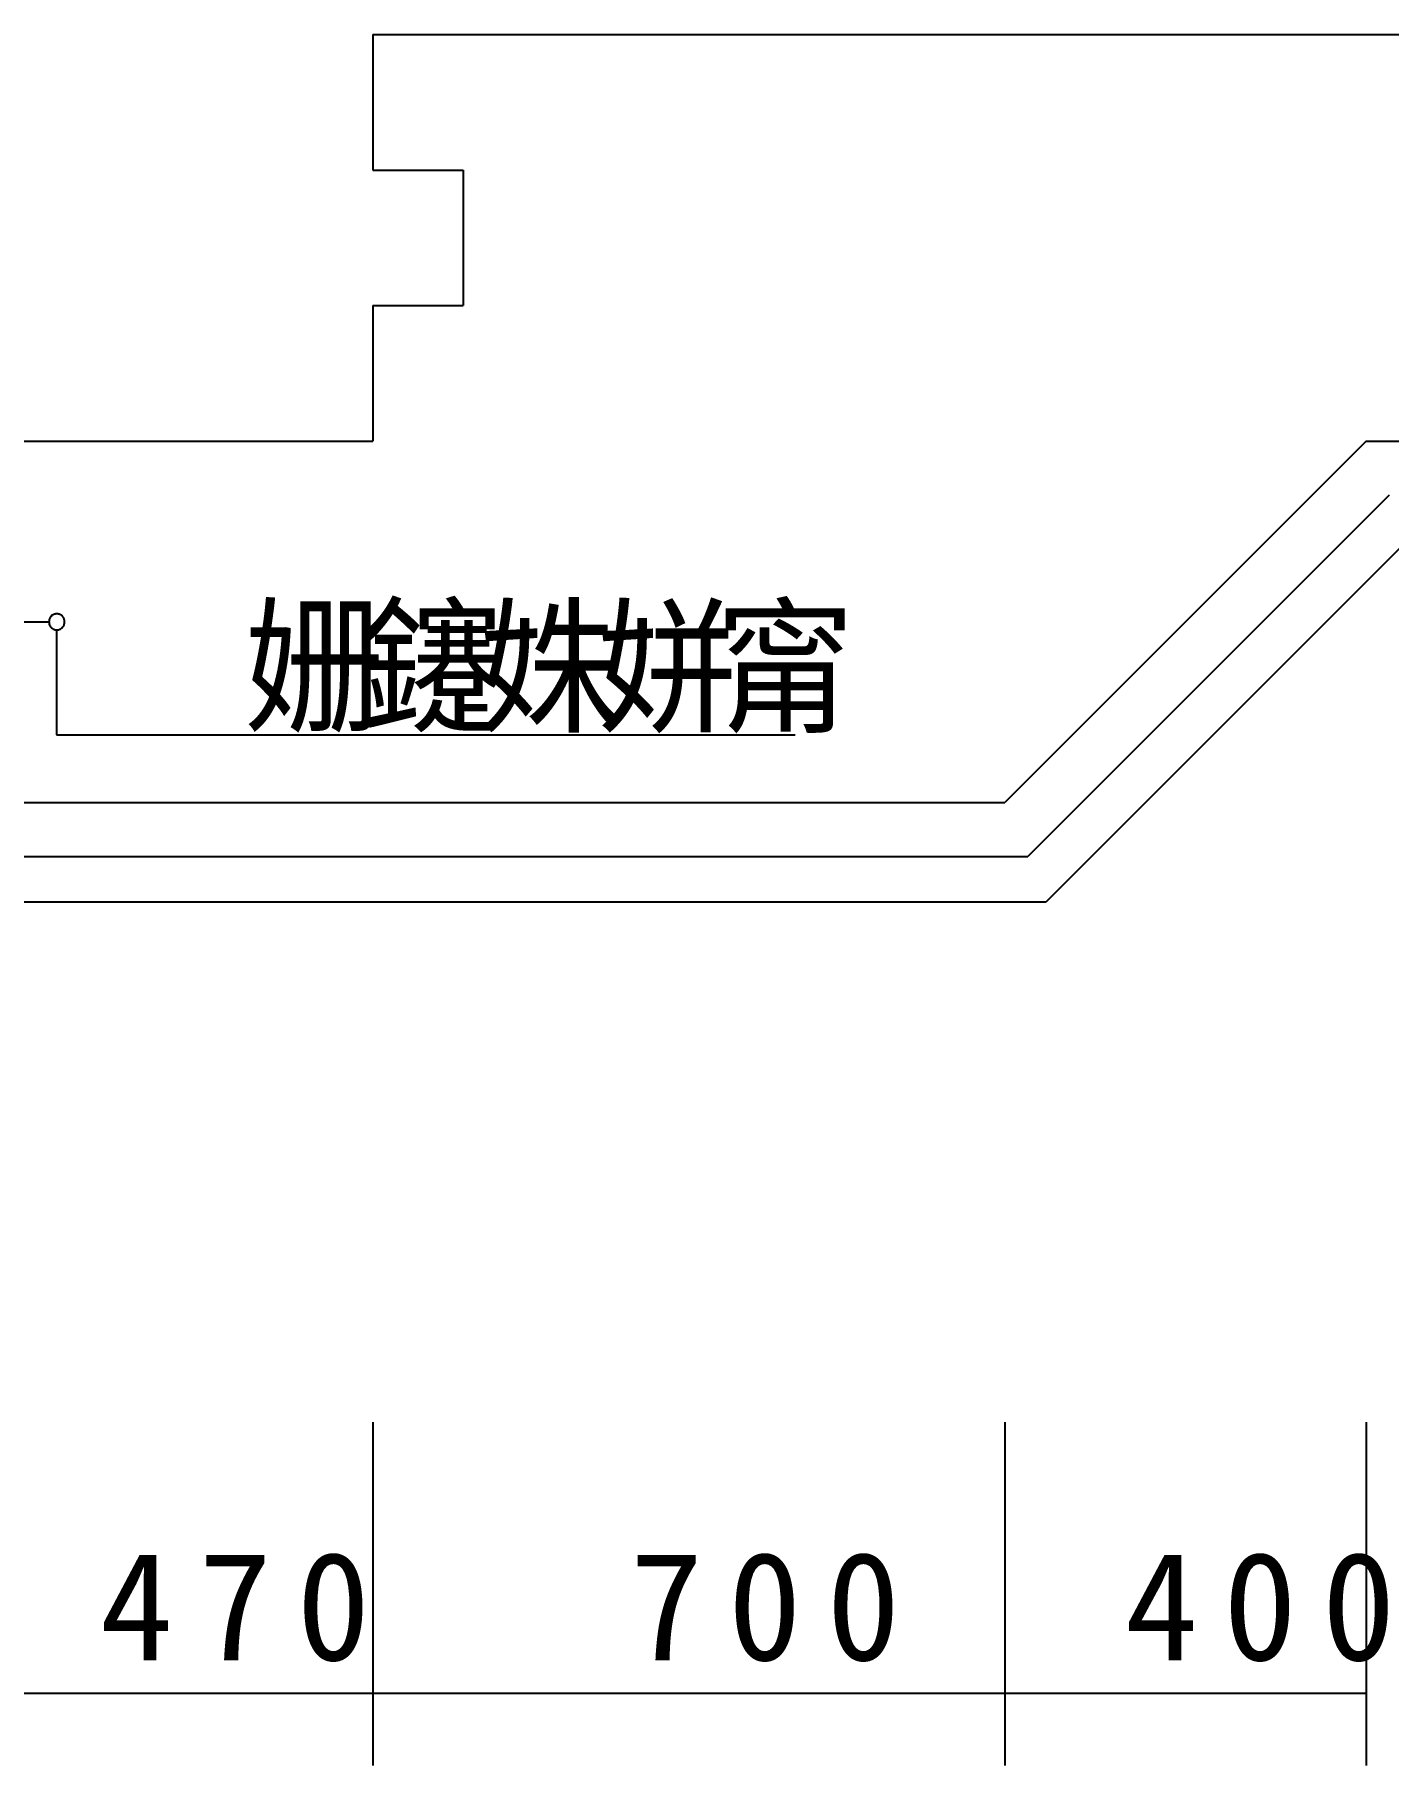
# Model space of a CAD drawing. Header units: metres. Extents: x 0 to 420, y 0 to 297.
# Drawn here: x 301.5 to 338.97, y 142 to 189.9 of the extents above; entities that cross this region are included whole.
import ezdxf

# ---------------------------------------------------------------- set-up
doc = ezdxf.new("R2010")
doc.units = ezdxf.units.M

msp = doc.modelspace()

# ---------------------------------------------------------------- linework, layer by layer
for p, q in [((310.86, 189.9), (363.36, 189.9)), ((310.86, 189.9), (310.86, 186.15)), ((310.86, 186.15), (313.36, 186.15)), ((313.36, 186.15), (313.36, 182.4)), ((310.86, 182.4), (310.86, 178.65)), ((310.86, 182.4), (313.36, 182.4)), ((299.11, 178.65), (310.86, 178.65)), ((338.36, 178.65), (328.36, 168.65)), ((338.36, 178.65), (363.36, 178.65)), ((338.99, 177.15), (328.99, 167.15)), ((339.5, 175.9), (329.5, 165.9)), ((300.46, 173.65), (301.89, 173.65)), ((302.11, 173.43), (302.11, 170.52)), ((302.11, 170.52), (322.55, 170.52)), ((299.11, 168.65), (328.36, 168.65)), ((267.74, 167.15), (328.99, 167.15)), ((267.22, 165.9), (329.5, 165.9)), ((310.86, 151.5), (310.86, 142)), ((310.86, 151.5), (310.86, 142)), ((328.36, 151.5), (328.36, 142)), ((328.36, 151.5), (328.36, 142)), ((338.36, 151.5), (338.36, 142)), ((299.11, 144), (310.86, 144)), ((310.86, 144), (328.36, 144)), ((328.36, 144), (338.36, 144))]:
    msp.add_line(p, q)
for points in [[(302.33, 173.65), (302.33, 173.67), (302.33, 173.69), (302.32, 173.71), (302.32, 173.73), (302.31, 173.75), (302.3, 173.77), (302.28, 173.79), (302.27, 173.8), (302.25, 173.82), (302.24, 173.83), (302.22, 173.84), (302.2, 173.85), (302.18, 173.86), (302.16, 173.86), (302.14, 173.87), (302.11, 173.87), (302.09, 173.87), (302.07, 173.86), (302.05, 173.86), (302.03, 173.85), (302.01, 173.84), (301.99, 173.83), (301.97, 173.82), (301.96, 173.8), (301.94, 173.79), (301.93, 173.77), (301.92, 173.75), (301.91, 173.73), (301.9, 173.71), (301.9, 173.69), (301.9, 173.67), (301.89, 173.65), (301.89, 173.65)], [(301.89, 173.65), (301.9, 173.63), (301.9, 173.6), (301.9, 173.58), (301.91, 173.56), (301.92, 173.54), (301.93, 173.53), (301.94, 173.51), (301.96, 173.49), (301.97, 173.48), (301.99, 173.47), (302.01, 173.45), (302.03, 173.45), (302.05, 173.44), (302.07, 173.43), (302.09, 173.43), (302.11, 173.43), (302.14, 173.43), (302.16, 173.43), (302.18, 173.44), (302.2, 173.45), (302.22, 173.45), (302.24, 173.47), (302.25, 173.48), (302.27, 173.49), (302.28, 173.51), (302.3, 173.53), (302.31, 173.54), (302.32, 173.56), (302.32, 173.58), (302.33, 173.6), (302.33, 173.63), (302.33, 173.65), (302.33, 173.65)]]:
    msp.add_lwpolyline(points)

# ---------------------------------------------------------------- texts
for s, p in [('鑳', (310.54, 170.9)), ('甯', (320.33, 170.9)), ('姗', (307.28, 170.9)), ('姝', (313.81, 170.9)), ('姘', (317.07, 170.9)), ('4', (303.3, 144.91)), ('7', (306.03, 144.91)), ('0', (308.75, 144.91)), ('7', (317.97, 144.91)), ('0', (320.69, 144.91)), ('0', (323.42, 144.91)), ('4', (331.67, 144.91)), ('0', (334.4, 144.91)), ('0', (337.13, 144.91))]:
    msp.add_text(s, height=3).set_placement(p)

doc.saveas('drawing.dxf')
